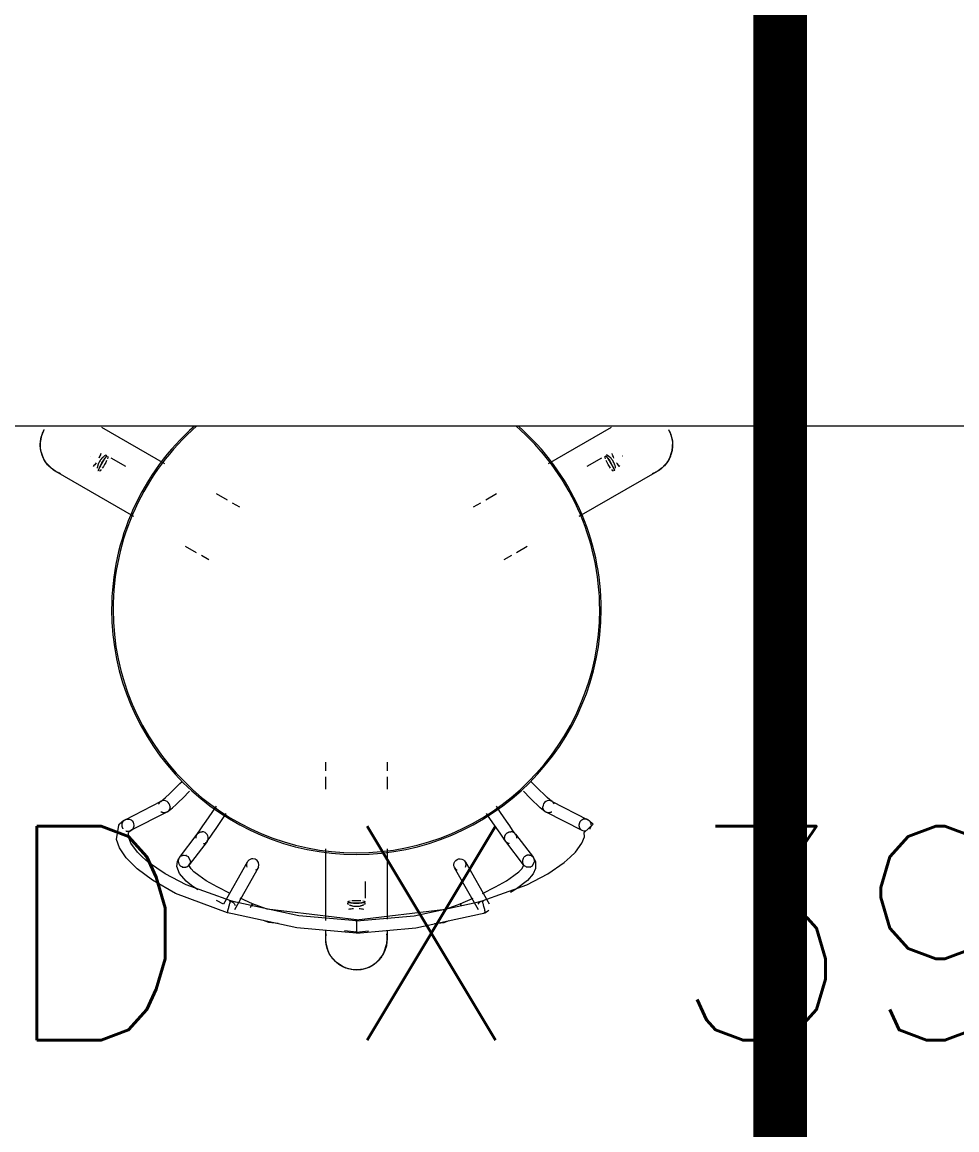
# Model space of a CAD drawing. Header units: millimetres. Extents: x -81374 to 485233, y -39075 to 157313.
# Drawn here: x 54036 to 54909, y 21647 to 22682 of the extents above; entities that cross this region are included whole.
import ezdxf
from ezdxf.enums import TextEntityAlignment as Align

# ---------------------------------------------------------------- set-up
doc = ezdxf.new("R2010")
doc.units = ezdxf.units.MM
doc.linetypes.add('CENTER', pattern=[2, 1.25, -0.25, 0.25, -0.25])
doc.linetypes.add('HIDDEN', pattern=[0.375, 0.25, -0.125])
for name, color, linetype in [('CEN', 252, 'CENTER'), ('HATCH', 8, 'Continuous'), ('Hatch 01_UC', 7, 'Continuous'), ('M-HVAC-TEXT', 7, 'Continuous')]:
    doc.layers.add(name, color=color, linetype=linetype)
doc.layers.add('G-IMPT', color=8, linetype='Continuous', lineweight=5)
doc.styles.add('R', font='romans.shx')
doc.styles.get("Standard").update_dxf_attribs({"font": 'arial.ttf'})
pattern_1 = [(225, (86411.17, 39444.27), (134.70384, -134.70384), [])]

# ---------------------------------------------------------------- blocks, each defined once
blk = doc.blocks.new('ng')
at = {"layer": 'CEN', "color": 9, "linetype": 'HIDDEN', "lineweight": 0, "ltscale": 1500, "true_color": 0xc7c8ca}
blk.add_lwpolyline([(29397.1, 15421.3), (31667.1, 15421.3), (31667.1, 19521.3), (29397.1, 19521.3)], dxfattribs=at)
blk = doc.blocks.new('floor plan 1')
at = {"layer": 'G-IMPT', "color": 8, "ltscale": 500}
for p, q in [((3822.7, -60871.6), (3818.4, -60871.9)), ((3822.7, -60871.6), (3827.1, -60871.9)), ((3801.1, -60881.6), (3798.6, -60884.8)), ((3803.9, -60878.7), (3801.1, -60881.6)), ((3807.1, -60876.2), (3803.9, -60878.7)), ((3810.7, -60874.2), (3807.1, -60876.2)), ((3814.4, -60872.8), (3810.7, -60874.2)), ((3818.4, -60871.9), (3814.4, -60872.8)), ((3827.1, -60871.9), (3831.1, -60872.8)), ((3831.1, -60872.8), (3834.8, -60874.2)), ((3834.8, -60874.2), (3841.6, -60878.7)), ((3841.6, -60878.7), (3846.8, -60884.8)), ((3796.7, -60888.4), (3794.4, -60896.2)), ((3798.6, -60884.8), (3796.7, -60888.4)), ((3846.8, -60884.8), (3848.7, -60888.3)), ((3848.7, -60888.3), (3851, -60896.2)), ((3794.4, -60896.2), (3794.1, -60900.4)), ((3794.1, -60908.5), (3794.1, -60900.4)), ((3851, -60896.2), (3851.3, -60900.4)), ((3851.3, -60900.4), (3851.3, -60908.3)), ((3767.1, -60910.8), (3706.8, -60923.9)), ((3822.7, -60906), (3767.1, -60910.8)), ((3822.7, -60907), (3811.5, -60908.2)), ((3822.7, -60906), (3878.3, -60910.8)), ((3822.7, -60907), (3833.9, -60908.2)), ((3878.3, -60910.8), (3938.6, -60923.9)), ((3768.8, -60922.1), (3710, -60934.9)), ((3740.7, -60916), (3735.9, -60917.7)), ((3822.7, -60918.4), (3739.3, -60928.5)), ((3749.7, -60915), (3740.7, -60916)), ((3822.7, -60917.5), (3768.8, -60922.1)), ((3794.1, -60984.8), (3794.1, -60919.1)), ((3822.7, -60917.5), (3876.6, -60922.1)), ((3822.7, -60918.4), (3906.1, -60928.5)), ((3851.3, -60917.9), (3851.3, -60984.8)), ((3876.6, -60922.1), (3935.4, -60934.9)), ((3895.7, -60915), (3904.7, -60916)), ((3904.7, -60916), (3909.5, -60917.7)), ((3720.9, -60972.6), (3698.7, -60933.4)), ((3706.8, -60923.9), (3702.2, -60925)), ((3708.7, -60927.7), (3730.9, -60967)), ((3725.6, -60933.3), (3713.6, -60938.8)), ((3739.3, -60928.5), (3725.6, -60933.3)), ((3906.1, -60928.5), (3919.8, -60933.3)), ((3914.5, -60967), (3936.7, -60927.7)), ((3919.8, -60933.3), (3931.5, -60938.7)), ((3946.7, -60933.4), (3924.5, -60972.6)), ((3938.6, -60923.9), (3943.2, -60925)), ((3943.2, -60925), (3991.8, -60943.1)), ((3946.9, -60933.2), (3953.5, -60936.6)), ((3705.2, -60936.1), (3663.5, -60951.1)), ((3673, -60947.5), (3678.6, -60944)), ((3704.8, -60942.9), (3692.6, -60949.2)), ((3710, -60934.9), (3705.2, -60936.1)), ((3814.4, -60954.3), (3814.4, -60938.7)), ((3935.4, -60934.9), (3940.2, -60936.1)), ((3940.2, -60936.1), (3981.9, -60951.1)), ((3940.6, -60942.9), (3952.8, -60949.2)), ((3991.8, -60943.1), (4013.4, -60955.4)), ((3663.5, -60951.1), (3643.8, -60961.5)), ((3662.9, -60955.2), (3673, -60947.5)), ((3692.6, -60949.2), (3682.3, -60955)), ((3952.8, -60949.2), (3963.1, -60955)), ((3971, -60946.6), (3976.7, -60950.5)), ((3976.7, -60950.5), (3981.9, -60954.6)), ((3981.9, -60951.1), (4001.6, -60961.5)), ((3643.8, -60961.5), (3628.5, -60972.1)), ((3655.2, -60966.3), (3657.5, -60961.4)), ((3657.5, -60961.4), (3662.9, -60955.2)), ((3670.8, -60963.4), (3668.1, -60966.2)), ((3675.5, -60959.7), (3670.8, -60963.4)), ((3682.3, -60955), (3675.5, -60959.7)), ((3729.6, -60965.5), (3728.5, -60964.7)), ((3963.1, -60955), (3969.9, -60959.7)), ((3969.9, -60959.7), (3974.6, -60963.4)), ((3974.6, -60963.4), (3977.3, -60966.2)), ((3981.9, -60954.6), (3988.2, -60961.8)), ((3988.2, -60961.8), (3990.6, -60968.2)), ((4001.6, -60961.5), (4016.9, -60972.1)), ((4013.4, -60955.4), (4027.5, -60966.1)), ((3628.5, -60972.1), (3622.8, -60977.1)), ((3655.4, -60972.8), (3655.2, -60966.3)), ((3656.6, -60975.4), (3655.4, -60972.8)), ((3656.2, -60973.3), (3658.5, -60968.7)), ((3657.1, -60976.5), (3656.2, -60973.3)), ((3658.5, -60968.7), (3660.2, -60967.7)), ((3659.9, -60967.7), (3661.9, -60967.6)), ((3660.2, -60967.7), (3659.9, -60967.7)), ((3661.9, -60967.6), (3662.8, -60967.6)), ((3662.8, -60967.6), (3663.7, -60967.8)), ((3663.7, -60967.8), (3664.5, -60968.2)), ((3664.5, -60968.2), (3665.3, -60968.6)), ((3665.3, -60968.6), (3666, -60969.3)), ((3666, -60969.3), (3666.6, -60969.9)), ((3668.1, -60966.2), (3666.2, -60969.4)), ((3666.2, -60969.4), (3667, -60970.7)), ((3666.4, -60969.7), (3683.1, -60991.7)), ((3667, -60970.7), (3667.1, -60970.9)), ((3720.7, -60967.7), (3720.2, -60969.9)), ((3720.2, -60969.9), (3720.6, -60972)), ((3730.5, -60966.4), (3729.6, -60965.5)), ((3731.2, -60967.6), (3730.5, -60966.4)), ((3914.2, -60967.6), (3913.8, -60969.8)), ((3913.8, -60969.8), (3914.2, -60972)), ((3914.2, -60972), (3915.5, -60973.8)), ((3915.5, -60973.8), (3917.3, -60975)), ((3917.3, -60975), (3919.5, -60975.5)), ((3920.8, -60975.4), (3922.1, -60974.9)), ((3922.1, -60974.9), (3923.2, -60974.2)), ((3923.2, -60974.2), (3924.1, -60973.2)), ((3924.1, -60973.2), (3924.8, -60972)), ((3962.3, -60991.7), (3979, -60969.7)), ((3977.3, -60966.2), (3979.2, -60969.4)), ((3977.9, -60973), (3978.8, -60969.9)), ((3979.9, -60977.5), (3977.9, -60973)), ((3979.2, -60969.4), (3978.3, -60970.9)), ((3989.9, -60973), (3988.9, -60975.3)), ((3990.6, -60968.2), (3989.9, -60973)), ((4016.9, -60972.1), (4022.6, -60977.1)), ((4027.5, -60966.1), (4037.8, -60976.5)), ((3618.1, -60981.8), (3612, -60990.1)), ((3622.8, -60977.1), (3618.1, -60981.8)), ((3674, -60998.5), (3657.3, -60976.7)), ((3919.5, -60975.5), (3920.8, -60975.4)), ((3988.1, -60976.7), (3971.4, -60998.5)), ((3982, -60978.7), (3979.9, -60977.5)), ((3983.6, -60978.8), (3981.6, -60978.7)), ((3981.6, -60978.7), (3982, -60978.7)), ((3984.5, -60978.8), (3983.6, -60978.8)), ((3985.4, -60978.6), (3984.5, -60978.8)), ((3986.2, -60978.2), (3985.4, -60978.6)), ((3987, -60977.8), (3986.2, -60978.2)), ((3987.7, -60977.1), (3987, -60977.8)), ((3988.3, -60976.5), (3987.7, -60977.1)), ((3988.9, -60975.3), (3988.8, -60975.4)), ((4022.6, -60977.1), (4027.3, -60981.8)), ((4027.3, -60981.8), (4033.4, -60990.1)), ((4037.8, -60976.5), (4044, -60985.7)), ((3612, -60990.1), (3609.6, -60996.1)), ((3672.9, -60994.7), (3672.9, -60996)), ((3683.1, -60991.7), (3684.2, -60993.2)), ((3684.2, -60993.2), (3685.9, -60995.6)), ((3685.9, -60995.6), (3688.5, -60999.3)), ((3959.5, -60995.6), (3956.9, -60999.3)), ((3961.2, -60993.2), (3959.5, -60995.6)), ((3962.3, -60991.7), (3961.2, -60993.2)), ((3961.6, -60992.9), (3961.2, -60994.2)), ((3961.2, -60994.2), (3961.2, -60995.6)), ((3961.2, -60995.6), (3961.5, -60996.9)), ((3962.2, -60991.8), (3961.6, -60992.9)), ((3962.5, -60991.4), (3962.2, -60991.8)), ((3962.9, -60991), (3962.5, -60991.4)), ((3963.4, -60990.6), (3962.9, -60991)), ((3963.9, -60990.2), (3963.4, -60990.6)), ((3964.4, -60989.9), (3963.9, -60990.2)), ((3965, -60989.7), (3964.4, -60989.9)), ((3965.6, -60989.6), (3965, -60989.7)), ((4033.4, -60990.1), (4035.8, -60996.1)), ((4044, -60985.7), (4047, -60993.6)), ((4047, -60993.6), (4044.8, -61006.9)), ((3601.4, -61007.8), (3609.8, -61000)), ((3603.4, -61006.9), (3603.6, -61005.4)), ((3603.6, -61005.4), (3604.4, -61003.5)), ((3604.4, -61003.5), (3604.7, -61003.3)), ((3608.7, -61001.2), (3610.2, -61001.3)), ((3609.6, -60996.1), (3609.8, -61000)), ((3610.2, -61001.3), (3611.7, -61001.8)), ((3611.7, -61001.8), (3645.5, -61019.1)), ((3611.7, -61001.8), (3613, -61002.7)), ((3672.9, -60996), (3673.3, -60997.4)), ((3673.3, -60997.4), (3673.8, -60998.3)), ((3673.8, -60998.3), (3674.2, -60998.8)), ((3673.9, -60998.5), (3676.7, -61002.3)), ((3674.2, -60998.8), (3674.7, -60999.3)), ((3674.7, -60999.3), (3675.2, -60999.8)), ((3675.2, -60999.8), (3675.8, -61000.1)), ((3675.8, -61000.1), (3676.5, -61000.4)), ((3676.5, -61000.4), (3677.1, -61000.6)), ((3676.7, -61002.3), (3679.3, -61006.2)), ((3677.1, -61000.6), (3677.8, -61000.7)), ((3677.8, -61000.7), (3678.5, -61000.7)), ((3679.3, -61006.2), (3682.4, -61010.6)), ((3688.5, -60999.3), (3691.6, -61003.9)), ((3691.6, -61003.9), (3697.3, -61012.1)), ((3953.8, -61003.9), (3948.1, -61012.2)), ((3956.9, -60999.3), (3953.8, -61003.9)), ((3961.5, -60996.9), (3962.1, -60998.2)), ((3962.1, -60998.2), (3963.1, -60999.2)), ((3966.1, -61006.2), (3963, -61010.6)), ((3963.1, -60999.2), (3964.2, -61000)), ((3964.2, -61000), (3965.5, -61000.6)), ((3965.5, -61000.6), (3966.9, -61000.7)), ((3968.7, -61002.4), (3966.1, -61006.2)), ((3971.5, -60998.5), (3968.7, -61002.4)), ((3999.9, -61019.1), (4033.7, -61001.8)), ((4030.7, -61006), (4031, -61005.1)), ((4030.7, -61006.9), (4030.7, -61006)), ((4031, -61005.1), (4031.3, -61004.2)), ((4031.3, -61004.2), (4031.8, -61003.4)), ((4031.8, -61003.4), (4032.4, -61002.7)), ((4032.6, -61002.6), (4035.6, -61000)), ((4035.8, -60996.1), (4035.6, -61000)), ((3601.4, -61007.8), (3605.3, -61011.2)), ((3603.5, -61007.7), (3603.4, -61006.9)), ((3603.6, -61008.5), (3603.5, -61007.7)), ((3603.9, -61009.2), (3603.6, -61008.5)), ((3604.2, -61009.9), (3603.9, -61009.2)), ((3604.7, -61010.5), (3604.2, -61009.9)), ((3605.2, -61011.1), (3604.7, -61010.5)), ((3640.3, -61029.2), (3606.5, -61012)), ((3682.4, -61010.6), (3687.9, -61018.8)), ((3697.3, -61012.1), (3701, -61017.7)), ((3948.1, -61012.2), (3944.4, -61017.7)), ((3963, -61010.6), (3957.5, -61018.8)), ((4038.9, -61012), (4005.1, -61029.2)), ((4030.9, -61008.3), (4030.7, -61006.9)), ((4031.5, -61009.8), (4030.9, -61008.3)), ((4032.4, -61011), (4031.5, -61009.8)), ((4033.2, -61011.8), (4032.4, -61011)), ((4034.3, -61012.3), (4033.2, -61011.8)), ((4035.2, -61012.5), (4034.3, -61012.3)), ((4036.6, -61012.6), (4035.2, -61012.5)), ((4037.9, -61012.4), (4036.6, -61012.6)), ((4039.1, -61011.9), (4037.9, -61012.4)), ((4040.2, -61011.1), (4039.1, -61011.9)), ((4040.1, -61011.2), (4044, -61007.8)), ((4044.8, -61006.9), (4044, -61007.8)), ((3637.8, -61026.6), (3638.2, -61027.3)), ((3646, -61019.3), (3646.6, -61019.7)), ((3646.6, -61019.7), (3647.8, -61020.6)), ((3646.9, -61028.1), (3647.8, -61027)), ((3647.8, -61020.6), (3650.9, -61023.2)), ((3647.8, -61027), (3648.3, -61025.6)), ((3648.3, -61025.6), (3648.5, -61024.2)), ((3650.9, -61023.2), (3654.2, -61026.2)), ((3654.2, -61026.2), (3656.8, -61028.7)), ((3687.9, -61018.8), (3691.9, -61024.6)), ((3957.5, -61018.8), (3953.5, -61024.6)), ((3991.2, -61026.2), (3988.6, -61028.7)), ((3994.5, -61023.2), (3991.2, -61026.2)), ((3997.6, -61020.6), (3994.5, -61023.2)), ((3996.9, -61024.2), (3997.1, -61025.6)), ((3997.1, -61025.6), (3997.6, -61027)), ((3998.8, -61019.7), (3997.6, -61020.6)), ((3997.6, -61027), (3998.5, -61028.1)), ((3999.4, -61019.3), (3998.8, -61019.7)), ((4007.2, -61027.3), (4007.6, -61026.6)), ((3638.2, -61027.3), (3638.7, -61027.9)), ((3638.7, -61027.9), (3639, -61028.3)), ((3639, -61028.3), (3640.1, -61029.2)), ((3639.8, -61029), (3641.9, -61030.5)), ((3640.1, -61029.2), (3641.5, -61029.7)), ((3641.5, -61029.7), (3642.9, -61029.9)), ((3641.9, -61030.5), (3644.4, -61032.7)), ((3642.9, -61029.9), (3644.4, -61029.6)), ((3644.4, -61029.6), (3645.7, -61029.1)), ((3644.4, -61032.7), (3648, -61036.1)), ((3645.7, -61029.1), (3646.9, -61028.1)), ((3648, -61036.1), (3651.2, -61039.3)), ((3656.8, -61028.7), (3660.4, -61032.3)), ((3660.4, -61032.3), (3666.7, -61038.6)), ((3985, -61032.3), (3978.7, -61038.6)), ((3988.6, -61028.7), (3985, -61032.3)), ((3997.4, -61036.1), (3994.2, -61039.3)), ((4001, -61032.7), (3997.4, -61036.1)), ((3998.5, -61028.1), (3999.7, -61029.1)), ((3999.7, -61029.1), (4001, -61029.6)), ((4001, -61029.6), (4002.5, -61029.9)), ((4003.5, -61030.5), (4001, -61032.7)), ((4002.5, -61029.9), (4003.9, -61029.7)), ((4005.6, -61029), (4003.5, -61030.5)), ((4003.9, -61029.7), (4005.3, -61029.2)), ((4005.3, -61029.2), (4006.4, -61028.3)), ((4006.4, -61028.3), (4006.8, -61027.9)), ((4006.8, -61027.9), (4007.2, -61027.3)), ((3651.2, -61039.3), (3657.7, -61045.8)), ((3657.7, -61045.8), (3659.7, -61047.8)), ((3794.1, -61052.2), (3794.1, -61040.5)), ((3851.3, -61040.5), (3851.3, -61052.2)), ((3987.7, -61045.8), (3985.7, -61047.8)), ((3994.2, -61039.3), (3987.7, -61045.8)), ((3794.1, -61065.7), (3794.1, -61057.7)), ((3851.3, -61057.7), (3851.3, -61065.7)), ((3663.1, -61267.5), (3673.2, -61261.6)), ((3677.9, -61258.9), (3684.8, -61254.9)), ((3960.6, -61254.9), (3967.5, -61258.9)), ((3972.2, -61261.6), (3982.3, -61267.5)), ((3541.7, -61337.5), (3614.7, -61295.4)), ((4030.7, -61295.4), (4103.7, -61337.5)), ((3713.4, -61304.4), (3706.5, -61308.4)), ((3938.9, -61308.4), (3932, -61304.4)), ((3701.8, -61311.2), (3691.7, -61317)), ((3953.7, -61317), (3943.6, -61311.2)), ((3538.3, -61339.8), (3541.7, -61337.5)), ((4103.7, -61337.5), (4107.2, -61339.9)), ((3530.5, -61349.2), (3532.6, -61345.8)), ((3532.6, -61345.8), (3538.3, -61339.8)), ((3643.3, -61344.9), (3584.4, -61378.9)), ((3606.9, -61342.6), (3593.3, -61350.4)), ((4061, -61378.9), (4002.1, -61344.9)), ((4052.1, -61350.4), (4038.5, -61342.6)), ((4107.2, -61339.9), (4112.7, -61345.7)), ((4112.7, -61345.7), (4114.9, -61349.2)), ((3527.3, -61364.9), (3527.8, -61356.8)), ((3527.8, -61356.8), (3530.5, -61349.2)), ((3573.8, -61352), (3574, -61351.8)), ((4071.5, -61351.8), (4071.6, -61352)), ((4114.9, -61349.2), (4117.6, -61356.8)), ((4117.6, -61356.8), (4118.1, -61360.7)), ((3527.9, -61368.8), (3527.3, -61364.9)), ((4118.1, -61364.8), (4116.8, -61371.3)), ((4118.1, -61360.7), (4118.1, -61364.8)), ((3529.1, -61372.7), (3527.9, -61368.8)), ((3531, -61376.7), (3529.1, -61372.7)), ((4116.8, -61371.3), (4114.4, -61376.7)), ((3250.9, -61380), (7150.9, -61380))]:
    blk.add_line(p, q, dxfattribs=at)
for radius, start, end in [(228.8, 0, 180), (228.8, 0, 180), (227.4, 0, 180), (228.8, 180, 228.5949), (228.8, 180, 228.5949), (227.4, 180, 229.0372), (227.4, 310.9628, 0), (228.8, 311.4051, 0), (228.8, 311.4051, 0)]:
    blk.add_arc((3822.7, -61208.4), radius, start, end, dxfattribs=at)
at = {"layer": 'G-IMPT', "color": 8, "ltscale": 500, "extrusion": (0, 0, -1)}
for centre, major_axis, ratio, start_param, end_param in [((3703.7, -60930.6), (4.98, 2.81), 0.992436, 4.258135, 5.223509), ((3703.7, -60930.6), (4.98, 2.81), 0.992436, 0.957956, 2.081916), ((3822.7, -60935.1), (-8.35, 0), 0.173648, 0.261799, 2.879793), ((3941.7, -60930.6), (-4.98, 2.81), 0.992436, 4.201269, 5.531684), ((3822.7, -60935.1), (-8.35, 0), 0.173648, 5.497787, 6.021386), ((3822.7, -60935.1), (-8.35, 0), 0.173648, 4.18879, 5.235988), ((3822.7, -60935.1), (-8.35, 0), 0.173648, 3.403392, 3.926991), ((3919.5, -60969.8), (-4.98, 2.81), 0.992436, 6.183384, 6.879071), ((3725.9, -60969.8), (4.98, 2.81), 0.992436, 2.081916, 3.241394), ((3725.9, -60969.8), (4.98, 2.81), 0.992436, 0.099802, 2.081916), ((3919.5, -60969.8), (-4.98, 2.81), 0.992436, 2.248945, 3.041791), ((3586.1, -61344.9), (-4.17, 7.23), 0.173648, 3.403392, 6.021386), ((3586.1, -61344.9), (-4.17, 7.23), 0.173648, 0.261799, 0.785398), ((3586.1, -61344.9), (-4.17, 7.23), 0.173648, 1.047198, 2.094395), ((4059.3, -61344.9), (4.17, 7.23), 0.173648, 0.261799, 2.879793), ((4059.3, -61344.9), (4.17, 7.23), 0.173648, 4.18879, 5.235988), ((4059.3, -61344.9), (4.17, 7.23), 0.173648, 5.497787, 6.021386), ((3586.1, -61344.9), (-4.17, 7.23), 0.173648, 2.356194, 2.879793), ((4059.3, -61344.9), (4.17, 7.23), 0.173648, 3.403392, 3.926991)]:
    blk.add_ellipse(centre, major_axis=major_axis, ratio=ratio, start_param=start_param, end_param=end_param, dxfattribs=at)
at = {"layer": 'G-IMPT', "color": 8, "ltscale": 500}
for points in [[(3794.5, -60905.4), (3794, -60902.1), (3794, -60895.3), (3797.4, -60885.7), (3803.9, -60877.9), (3812.8, -60872.7), (3819.2, -60871.6), (3822.7, -60871.6)], [(3822.7, -60907.7), (3822.7, -60907.5), (3822.7, -60907.2), (3822.7, -60907), (3822.7, -60906.9), (3822.7, -60907), (3822.7, -60907.3), (3822.7, -60907.6), (3822.7, -60907.8)], [(3822.7, -60907.7), (3822.7, -60907.5), (3822.7, -60907.2), (3822.7, -60907), (3822.7, -60906.9), (3822.7, -60907), (3822.7, -60907.3), (3822.7, -60907.6), (3822.7, -60907.8)], [(3702.2, -60925), (3702.2, -60925), (3702.2, -60925), (3702.3, -60925.1)], [(3815.2, -60932.9), (3814.9, -60933.1), (3814.5, -60933.4), (3814.4, -60933.7), (3814.4, -60933.8)], [(3820.2, -60929.1), (3818.7, -60928.9), (3817.2, -60928.7), (3815.8, -60928.4)], [(3820.2, -60929.1), (3818.7, -60928.9), (3817.2, -60928.7), (3815.8, -60928.4)], [(3829.8, -60928.3), (3828.3, -60928.7), (3826.8, -60928.8), (3825.3, -60929)], [(3831.1, -60933.8), (3831.1, -60933.7), (3830.9, -60933.4), (3830.5, -60933.1), (3830.2, -60932.9)], [(3830.8, -60934.1), (3831, -60934), (3831.1, -60933.9), (3831.1, -60933.8)], [(3943.2, -60925), (3943.2, -60925), (3943.2, -60925), (3943.1, -60925.1)], [(3576.7, -61342.2), (3577.7, -61343.3), (3578.6, -61344.5), (3579.5, -61345.7)], [(4065.9, -61345.7), (4066.8, -61344.4), (4067.7, -61343.3), (4068.8, -61342.2)], [(4065.9, -61345.7), (4066.8, -61344.4), (4067.7, -61343.3), (4068.8, -61342.2)], [(3582.1, -61350.1), (3582.8, -61351.5), (3583.3, -61352.9), (3583.7, -61354.3)], [(3582.1, -61350.1), (3582.8, -61351.5), (3583.3, -61352.9), (3583.7, -61354.3)], [(3589.1, -61352.8), (3589.2, -61352.8), (3589.2, -61352.7), (3589.2, -61352.5)], [(4056.2, -61352.5), (4056.2, -61352.7), (4056.2, -61352.8), (4056.3, -61352.8)], [(4061.7, -61354.3), (4062.1, -61352.9), (4062.7, -61351.5), (4063.4, -61350.1)]]:
    blk.add_open_spline(points, degree=3, dxfattribs=at)
for points, knots in [([(3794.5, -60905.4), (3794.3, -60904.1), (3794.1, -60901.9), (3794.1, -60898.5), (3794.5, -60894.8), (3795.7, -60890.5), (3797.8, -60885.9), (3800.7, -60881.8), (3804.2, -60878.2), (3808.3, -60875.3), (3812.9, -60873.2), (3817.6, -60871.9), (3821, -60871.6), (3822.7, -60871.6)], [-0.5555556, -0.5555556, -0.5555556, -0.5555556, -0.5138889, -0.4791667, -0.4444444, -0.3888889, -0.3333333, -0.2777778, -0.2222222, -0.1666667, -0.1111111, -0.0555556, 0, 0, 0, 0]), ([(3822.7, -60871.6), (3826.2, -60871.6), (3831, -60872.4), (3837.1, -60875.3), (3841.2, -60878.2), (3844.8, -60881.8), (3847.6, -60885.9), (3849.7, -60890.5), (3851, -60895.4), (3851.4, -60900.4), (3851.2, -60903.7), (3850.9, -60905.4)], [-1, -1, -1, -1, -0.8888889, -0.8333333, -0.7777778, -0.7222222, -0.6666667, -0.6111111, -0.5555556, -0.5, -0.4444444, -0.4444444, -0.4444444, -0.4444444]), ([(3822.7, -60871.6), (3827, -60871.6), (3833, -60872.9), (3839.5, -60876.9), (3842.5, -60879.5), (3844.7, -60881.9), (3846.6, -60884.4), (3848.6, -60887.9), (3850.6, -60893), (3851.3, -60898), (3851.3, -60902.3), (3851.1, -60904.3), (3850.9, -60905.4)], [-1, -1, -1, -1, -0.8611111, -0.7916667, -0.7569444, -0.7222222, -0.6875, -0.6527778, -0.5833333, -0.5138889, -0.4791667, -0.4444444, -0.4444444, -0.4444444, -0.4444444]), ([(3822.7, -60907.9), (3822.7, -60907.7), (3822.7, -60907.2), (3822.7, -60906.5), (3822.7, -60906), (3822.7, -60906.1), (3822.7, -60906.5), (3822.7, -60906.8), (3822.7, -60906.9)], [0.5555556, 0.5555556, 0.5555556, 0.5555556, 0.6111111, 0.6666667, 0.7777778, 0.8888889, 0.9444444, 1, 1, 1, 1]), ([(3822.7, -60916.6), (3822.7, -60916.8), (3822.7, -60917.1), (3822.7, -60917.4), (3822.7, -60917.5), (3822.7, -60917.5), (3822.7, -60917.2), (3822.7, -60916.7), (3822.7, -60915.9), (3822.7, -60914.8), (3822.7, -60914), (3822.7, -60913), (3822.7, -60911.7), (3822.7, -60910.3), (3822.7, -60909.1), (3822.7, -60908.2), (3822.7, -60907.5), (3822.7, -60907.1), (3822.7, -60906.9)], [0, 0, 0, 0, 0.055556, 0.111111, 0.166667, 0.222222, 0.277778, 0.333333, 0.444444, 0.5, 0.555556, 0.611111, 0.666667, 0.777778, 0.833333, 0.888889, 0.944444, 1, 1, 1, 1]), ([(3822.7, -60917.6), (3822.7, -60917.7), (3822.7, -60918), (3822.7, -60918.3), (3822.7, -60918.4), (3822.7, -60918.4), (3822.7, -60918.1), (3822.7, -60917.6), (3822.7, -60917), (3822.7, -60916.4)], [-0.6666667, -0.6666667, -0.6666667, -0.6666667, -0.6111111, -0.5555556, -0.5, -0.4444444, -0.3888889, -0.3333333, -0.2222222, -0.2222222, -0.2222222, -0.2222222]), ([(3822.7, -60917.6), (3822.7, -60917.7), (3822.7, -60918), (3822.7, -60918.3), (3822.7, -60918.4), (3822.7, -60918.4), (3822.7, -60918.1), (3822.7, -60917.7), (3822.7, -60917.1), (3822.7, -60916.6), (3822.7, -60916.4)], [0.3333333, 0.3333333, 0.3333333, 0.3333333, 0.3888889, 0.4444444, 0.5, 0.5555556, 0.6111111, 0.6666667, 0.75, 0.7777778, 0.7777778, 0.7777778, 0.7777778]), ([(3702.3, -60925.9), (3702.3, -60925.7), (3702.2, -60925.4), (3702.2, -60925.1), (3702.2, -60925), (3702.2, -60925)], [0, 0, 0, 0, 0.0555556, 0.1111111, 0.1797143, 0.1797143, 0.1797143, 0.1797143]), ([(3702.3, -60925.9), (3702.4, -60926.1), (3702.5, -60926.5), (3702.7, -60927.4), (3703, -60928.9), (3703.5, -60930.5), (3703.8, -60931.8), (3704.1, -60932.8), (3704.4, -60933.8), (3704.7, -60934.7), (3704.9, -60935.4), (3705.1, -60935.8), (3705.2, -60936), (3705.2, -60936)], [0, 0, 0, 0, 0.0555556, 0.1111111, 0.2222222, 0.3333333, 0.3888889, 0.4444444, 0.5138889, 0.5833333, 0.6527778, 0.7222222, 0.7777778, 0.7777778, 0.7777778, 0.7777778]), ([(3724.5, -60931.6), (3724.6, -60931.8), (3724.8, -60932.2), (3725.1, -60932.7), (3725.3, -60933.1), (3725.5, -60933.3), (3725.6, -60933.3), (3725.6, -60933.3)], [0.2222222, 0.2222222, 0.2222222, 0.2222222, 0.2777778, 0.3333333, 0.3888889, 0.4444444, 0.4956758, 0.4956758, 0.4956758, 0.4956758]), ([(3725.6, -60933.3), (3725.6, -60933.3), (3725.6, -60933.3), (3725.6, -60933.2), (3725.6, -60932.9), (3725.4, -60932.4), (3725.2, -60931.7), (3725.1, -60931.3)], [0.4980564, 0.4980564, 0.4980564, 0.4980564, 0.5, 0.5555556, 0.6111111, 0.6666667, 0.7777778, 0.7777778, 0.7777778, 0.7777778]), ([(3814.4, -60933.8), (3814.4, -60933.9), (3814.5, -60934.1), (3815, -60934.2), (3815.6, -60934.2), (3816.2, -60934.2), (3816.8, -60934.2), (3817.5, -60934.2), (3818.2, -60934.1), (3819.3, -60934.1), (3820.8, -60934), (3822.1, -60934), (3822.7, -60934)], [-1, -1, -1, -1, -0.857143, -0.714286, -0.642857, -0.571429, -0.5, -0.428571, -0.357143, -0.285714, -0.142857, 0, 0, 0, 0]), ([(3822.7, -60931.1), (3822.1, -60931.1), (3820.8, -60931.2), (3819.3, -60931.4), (3818.2, -60931.7), (3817.5, -60931.9), (3816.8, -60932.1), (3816.3, -60932.4), (3816, -60932.5), (3815.9, -60932.5)], [-1, -1, -1, -1, -0.8571429, -0.7142857, -0.6428571, -0.5714286, -0.5, -0.4285714, -0.3958969, -0.3958969, -0.3958969, -0.3958969]), ([(3829.2, -60932.4), (3829, -60932.3), (3828.6, -60932.1), (3827.9, -60931.9), (3827.2, -60931.7), (3826.1, -60931.4), (3824.6, -60931.2), (3823.3, -60931.1), (3822.7, -60931.1)], [-0.5714286, -0.5714286, -0.5714286, -0.5714286, -0.5, -0.4285714, -0.3571429, -0.2857143, -0.1428571, 0, 0, 0, 0]), ([(3829.8, -60928.3), (3829.1, -60928.5), (3827.7, -60928.8), (3826.2, -60928.9), (3825.3, -60929)], [-0.07874903, -0.07874903, -0.07874903, -0.07874903, -0.05555556, -0.02873291, -0.02873291, -0.02873291, -0.02873291]), ([(3921.7, -60930), (3921.5, -60930.3), (3921.3, -60930.9), (3920.9, -60931.6), (3920.6, -60932.2), (3920.3, -60932.7), (3920.1, -60933.1), (3919.9, -60933.3), (3919.8, -60933.3), (3919.8, -60933.3)], [0.1111111, 0.1111111, 0.1111111, 0.1111111, 0.1666667, 0.2222222, 0.2777778, 0.3333333, 0.3888889, 0.4444444, 0.4956758, 0.4956758, 0.4956758, 0.4956758]), ([(3919.8, -60933.3), (3919.8, -60933.3), (3919.8, -60933.3), (3919.8, -60933.2), (3919.8, -60932.9), (3919.9, -60932.4), (3920.1, -60931.9), (3920.3, -60931.4), (3920.4, -60931.2)], [0.4980564, 0.4980564, 0.4980564, 0.4980564, 0.5, 0.5555556, 0.6111111, 0.6666667, 0.75, 0.7777778, 0.7777778, 0.7777778, 0.7777778]), ([(3943.1, -60925.9), (3943, -60926.1), (3943, -60926.5), (3942.7, -60927.4), (3942.4, -60928.9), (3941.9, -60930.5), (3941.6, -60931.8), (3941.3, -60932.7), (3941.1, -60933.6), (3940.8, -60934.3), (3940.6, -60935), (3940.4, -60935.7), (3940.3, -60935.9), (3940.2, -60936)], [0, 0, 0, 0, 0.0555556, 0.1111111, 0.2222222, 0.3333333, 0.3888889, 0.4444444, 0.5, 0.5555556, 0.6111111, 0.6666667, 0.7777778, 0.7777778, 0.7777778, 0.7777778]), ([(3943.1, -60925.9), (3943.1, -60925.7), (3943.2, -60925.4), (3943.2, -60925.1), (3943.2, -60925), (3943.2, -60925)], [0, 0, 0, 0, 0.0555556, 0.1111111, 0.1797143, 0.1797143, 0.1797143, 0.1797143]), ([(3822.7, -60934), (3823.3, -60934), (3824.6, -60934), (3826.1, -60934.1), (3827.2, -60934.1), (3827.9, -60934.2), (3828.6, -60934.2), (3829.2, -60934.2), (3829.8, -60934.2), (3830.1, -60934.2), (3830.2, -60934.2)], [-1, -1, -1, -1, -0.8571429, -0.7142857, -0.6428571, -0.5714286, -0.5, -0.4285714, -0.3571429, -0.2857143, -0.2857143, -0.2857143, -0.2857143]), ([(3661.9, -60978.8), (3662.3, -60978.8), (3662.9, -60978.8), (3663.6, -60978.6), (3664, -60978.4), (3664.3, -60978.3), (3664.5, -60978.1), (3664.9, -60977.9), (3665.5, -60977.5), (3666.2, -60976.8), (3666.8, -60976), (3667.1, -60975.2), (3667.3, -60974.6), (3667.5, -60974), (3667.5, -60973.4), (3667.5, -60972.8), (3667.5, -60972.1), (3667.3, -60971.5), (3667.1, -60970.8), (3666.8, -60970.2), (3666.5, -60969.9)], [0, 0, 0, 0, 0.1, 0.15, 0.175, 0.2, 0.225, 0.25, 0.3, 0.4, 0.5, 0.55, 0.6, 0.65, 0.7, 0.75, 0.8, 0.85, 0.9, 1, 1, 1, 1]), ([(3983.6, -60967.6), (3983.2, -60967.5), (3982.6, -60967.6), (3981.9, -60967.8), (3981.4, -60967.9), (3981.1, -60968), (3980.9, -60968.1), (3980.7, -60968.3), (3980.5, -60968.4), (3980.3, -60968.5), (3980.1, -60968.6), (3980, -60968.8), (3979.8, -60968.9), (3979.6, -60969.1), (3979.4, -60969.2), (3979.3, -60969.4), (3979.1, -60969.6), (3979, -60969.8), (3978.9, -60969.9)], [0, 0, 0, 0, 0.166667, 0.333333, 0.416667, 0.458333, 0.5, 0.541667, 0.583333, 0.625, 0.666667, 0.708333, 0.75, 0.791667, 0.833333, 0.875, 0.916667, 1, 1, 1, 1]), ([(3988.2, -60976.5), (3988.3, -60976.4), (3988.5, -60976), (3988.8, -60975.5), (3989, -60974.9), (3989.1, -60974.5), (3989.2, -60974.1), (3989.2, -60973.7), (3989.2, -60973.3), (3989.2, -60972.7), (3989.1, -60972), (3988.8, -60971.1), (3988.4, -60970.3), (3987.9, -60969.6), (3987.1, -60968.8), (3986.3, -60968.4), (3985.8, -60968.1), (3985.6, -60968), (3985.3, -60967.9), (3985.2, -60967.8), (3985.1, -60967.7), (3985, -60967.6), (3985.3, -60967.7), (3985.6, -60967.7), (3985.4, -60967.7), (3984.8, -60967.6), (3984.3, -60967.5), (3983.8, -60967.5), (3983.6, -60967.6)], [0, 0, 0, 0, 0.05, 0.1, 0.125, 0.15, 0.175, 0.1875, 0.2, 0.225, 0.25, 0.275, 0.3, 0.325, 0.35, 0.4, 0.425, 0.45, 0.475, 0.525, 0.575, 0.6375, 0.7, 0.75, 0.85, 0.9, 0.95, 1, 1, 1, 1]), ([(3657.2, -60976.5), (3657.3, -60976.6), (3657.4, -60976.8), (3657.6, -60977), (3657.7, -60977.2), (3657.9, -60977.3), (3658.1, -60977.5), (3658.3, -60977.6), (3658.4, -60977.8), (3658.6, -60977.9), (3658.8, -60978), (3659, -60978.1), (3659.2, -60978.3), (3659.4, -60978.4), (3659.7, -60978.5), (3660.2, -60978.6), (3660.9, -60978.8), (3661.5, -60978.9), (3661.9, -60978.8)], [0, 0, 0, 0, 0.083333, 0.125, 0.166667, 0.208333, 0.25, 0.291667, 0.333333, 0.375, 0.416667, 0.458333, 0.5, 0.541667, 0.583333, 0.666667, 0.833333, 1, 1, 1, 1]), ([(3683.2, -60991.8), (3683.3, -60991.9), (3683.4, -60992), (3683.5, -60992.3), (3683.6, -60992.5), (3683.7, -60992.8), (3683.9, -60993.1), (3684, -60993.4), (3684.1, -60993.8), (3684.2, -60994.2), (3684.2, -60994.5), (3684.2, -60994.8), (3684.2, -60995.2), (3684.2, -60995.5), (3684.1, -60995.9), (3684.1, -60996.3), (3683.9, -60996.9), (3683.6, -60997.5), (3683.3, -60998.2), (3682.9, -60998.7), (3682.4, -60999.2), (3681.8, -60999.7), (3681.2, -61000), (3680.7, -61000.3), (3680.3, -61000.5), (3679.9, -61000.6), (3679.6, -61000.6), (3679.1, -61000.7), (3678.8, -61000.7), (3678.5, -61000.7)], [0, 0, 0, 0, 0.027778, 0.055556, 0.083333, 0.104167, 0.125, 0.166667, 0.194444, 0.222222, 0.25, 0.277778, 0.305556, 0.333333, 0.361111, 0.388889, 0.444444, 0.5, 0.555556, 0.611111, 0.666667, 0.722222, 0.777778, 0.833333, 0.861111, 0.888889, 0.916667, 0.944444, 1, 1, 1, 1]), ([(3679.8, -60989.6), (3679.9, -60989.6), (3680.1, -60989.6), (3680.4, -60989.7), (3680.7, -60989.8), (3681, -60989.9), (3681.2, -60990.1), (3681.4, -60990.2), (3681.7, -60990.3), (3681.9, -60990.5), (3682.1, -60990.6), (3682.3, -60990.8), (3682.5, -60991), (3682.7, -60991.1), (3682.8, -60991.3), (3683, -60991.6), (3683.2, -60991.7), (3683.2, -60991.8)], [0.2222222, 0.2222222, 0.2222222, 0.2222222, 0.2777778, 0.3333333, 0.3888889, 0.4444444, 0.5, 0.5416667, 0.5833333, 0.6388889, 0.6944444, 0.7361111, 0.7777778, 0.8194444, 0.8611111, 0.9166667, 1, 1, 1, 1]), ([(3972.5, -60994.7), (3972.5, -60994.8), (3972.6, -60995), (3972.6, -60995.4), (3972.5, -60995.7), (3972.5, -60996.1), (3972.4, -60996.4), (3972.3, -60996.8), (3972.2, -60997.1), (3972.1, -60997.3), (3972, -60997.6), (3971.9, -60997.9), (3971.7, -60998.1), (3971.6, -60998.3), (3971.5, -60998.4)], [0.6666667, 0.6666667, 0.6666667, 0.6666667, 0.6944444, 0.7222222, 0.75, 0.7777778, 0.8055556, 0.8333333, 0.8611111, 0.8819444, 0.9027778, 0.9305556, 0.9722222, 1, 1, 1, 1]), ([(3614.7, -61006.9), (3614.7, -61006.6), (3614.7, -61006.1), (3614.6, -61005.6), (3614.5, -61005.3), (3614.5, -61005.1), (3614.4, -61004.8), (3614.3, -61004.6), (3614.2, -61004.4), (3614.1, -61004.2), (3614, -61004), (3613.9, -61003.8), (3613.7, -61003.6), (3613.6, -61003.4), (3613.5, -61003.2), (3613.3, -61003), (3613.1, -61002.8), (3613, -61002.7)], [0, 0, 0, 0, 0.2, 0.3, 0.35, 0.4, 0.45, 0.5, 0.55, 0.6, 0.65, 0.7, 0.75, 0.8, 0.85, 0.9, 1, 1, 1, 1]), ([(3971.5, -60998.4), (3971.5, -60998.5), (3971.4, -60998.6), (3971.3, -60998.8), (3971.1, -60999), (3970.9, -60999.1), (3970.7, -60999.3), (3970.5, -60999.5), (3970.2, -60999.7), (3969.9, -60999.9), (3969.6, -61000.1), (3969.4, -61000.2), (3968.9, -61000.4), (3968.3, -61000.6), (3967.6, -61000.7), (3967.1, -61000.7), (3966.9, -61000.7)], [0, 0, 0, 0, 0.0625, 0.109375, 0.15625, 0.203125, 0.246094, 0.296875, 0.34375, 0.4375, 0.484375, 0.53125, 0.59375, 0.75, 0.875, 1, 1, 1, 1]), ([(4038.1, -61001.5), (4038.1, -61001.5), (4037.8, -61001.4), (4037.5, -61001.3), (4037, -61001.3), (4036.6, -61001.2), (4036.2, -61001.2), (4035.7, -61001.2), (4035.1, -61001.3), (4034.5, -61001.5), (4034, -61001.7), (4033.5, -61001.9), (4033, -61002.2), (4032.6, -61002.6), (4032.4, -61002.7)], [0.5555556, 0.5555556, 0.5555556, 0.5555556, 0.5694444, 0.6111111, 0.6388889, 0.6666667, 0.6944444, 0.7222222, 0.7777778, 0.8333333, 0.8611111, 0.8888889, 0.9444444, 1, 1, 1, 1]), ([(4042, -61006.9), (4042, -61006.8), (4042, -61006.6), (4042, -61006.2), (4041.9, -61005.8), (4041.8, -61005.5), (4041.7, -61005.2), (4041.6, -61004.8), (4041.4, -61004.3), (4041.2, -61003.9), (4041, -61003.6), (4041, -61003.5), (4040.9, -61003.5)], [0, 0, 0, 0, 0.0277778, 0.0555556, 0.0833333, 0.1111111, 0.125, 0.1388889, 0.1666667, 0.1944444, 0.2083333, 0.2222222, 0.2222222, 0.2222222, 0.2222222]), ([(3605.2, -61011.1), (3605.4, -61011.3), (3605.6, -61011.5), (3606, -61011.7), (3606.2, -61011.9), (3606.5, -61012), (3606.8, -61012.2), (3607.1, -61012.3), (3607.5, -61012.4), (3607.8, -61012.5), (3608.1, -61012.6), (3608.4, -61012.6), (3608.7, -61012.6), (3609, -61012.6), (3609.4, -61012.6), (3609.7, -61012.6), (3610, -61012.5), (3610.3, -61012.5), (3610.6, -61012.4), (3610.9, -61012.4), (3611.1, -61012.3), (3611.3, -61012.2), (3611.4, -61012.1), (3611.5, -61012), (3611.6, -61011.9), (3611.9, -61011.7), (3612.3, -61011.5), (3612.7, -61011.2), (3613, -61011), (3613.2, -61010.8), (3613.4, -61010.6), (3613.6, -61010.3), (3613.8, -61010.1), (3613.9, -61009.8), (3614.1, -61009.5), (3614.3, -61009.1), (3614.4, -61008.7), (3614.6, -61008.3), (3614.6, -61008), (3614.7, -61007.5), (3614.7, -61007.1), (3614.7, -61006.9)], [0, 0, 0, 0, 0.05, 0.075, 0.1, 0.125, 0.15, 0.175, 0.2, 0.225, 0.25, 0.275, 0.29375, 0.3125, 0.35, 0.375, 0.39375, 0.425, 0.45, 0.475, 0.5, 0.525, 0.55, 0.575, 0.59375, 0.6125, 0.65, 0.675, 0.6875, 0.703125, 0.725, 0.75, 0.775, 0.79375, 0.8125, 0.85, 0.875, 0.9, 0.925, 0.95, 1, 1, 1, 1]), ([(4040.2, -61011.1), (4040.3, -61011), (4040.5, -61010.9), (4040.7, -61010.6), (4040.9, -61010.4), (4041.1, -61010.1), (4041.2, -61009.8), (4041.4, -61009.5), (4041.5, -61009.2), (4041.7, -61008.8), (4041.8, -61008.5), (4041.9, -61008.1), (4041.9, -61007.6), (4042, -61007.2), (4042, -61006.9)], [0, 0, 0, 0, 0.083333, 0.145833, 0.208333, 0.291667, 0.354167, 0.416667, 0.5, 0.583333, 0.666667, 0.75, 0.833333, 1, 1, 1, 1]), ([(3640.1, -61019.2), (3640.3, -61019.1), (3640.6, -61019), (3641.1, -61018.8), (3641.4, -61018.7), (3641.8, -61018.6), (3642.1, -61018.5), (3642.5, -61018.5), (3642.9, -61018.4), (3643.2, -61018.4), (3643.6, -61018.5), (3643.9, -61018.5), (3644.3, -61018.6), (3644.6, -61018.7), (3645, -61018.8), (3645.3, -61019), (3645.7, -61019.1), (3646, -61019.3), (3646.3, -61019.6), (3646.6, -61019.8), (3646.8, -61020)], [0.4444444, 0.4444444, 0.4444444, 0.4444444, 0.5, 0.5277778, 0.5555556, 0.5833333, 0.6111111, 0.6388889, 0.6666667, 0.6944444, 0.7222222, 0.75, 0.7777778, 0.8055556, 0.8333333, 0.8611111, 0.8888889, 0.9166667, 0.9444444, 1, 1, 1, 1]), ([(3646.8, -61020), (3646.8, -61020), (3646.9, -61020.1), (3647, -61020.2), (3647.1, -61020.4), (3647.3, -61020.6), (3647.4, -61020.7), (3647.6, -61020.9), (3647.7, -61021.1), (3647.9, -61021.3), (3648, -61021.6), (3648.1, -61021.9), (3648.3, -61022.3), (3648.3, -61022.6), (3648.4, -61022.9), (3648.5, -61023.3), (3648.5, -61023.7), (3648.5, -61024), (3648.5, -61024.1)], [0, 0, 0, 0, 0.041667, 0.104167, 0.161458, 0.229167, 0.270833, 0.3125, 0.364583, 0.416667, 0.479167, 0.541667, 0.625, 0.6875, 0.75, 0.833333, 0.916667, 1, 1, 1, 1]), ([(3996.9, -61024.1), (3996.9, -61023.9), (3996.9, -61023.4), (3997, -61022.9), (3997.1, -61022.6), (3997.2, -61022.3), (3997.3, -61021.9), (3997.4, -61021.6), (3997.5, -61021.4), (3997.7, -61021.1), (3997.8, -61020.9), (3998, -61020.7), (3998.1, -61020.6), (3998.3, -61020.4), (3998.4, -61020.2), (3998.5, -61020.1), (3998.6, -61020), (3998.6, -61020)], [0, 0, 0, 0, 0.166667, 0.25, 0.3125, 0.375, 0.458333, 0.510417, 0.583333, 0.635417, 0.6875, 0.729167, 0.770833, 0.822917, 0.895833, 0.958333, 1, 1, 1, 1]), ([(3998.6, -61020), (3998.8, -61019.8), (3999.1, -61019.6), (3999.4, -61019.3), (3999.8, -61019.1), (4000.1, -61019), (4000.4, -61018.8), (4000.8, -61018.7), (4001.1, -61018.6), (4001.5, -61018.5), (4001.8, -61018.5), (4002.2, -61018.4), (4002.6, -61018.4), (4002.9, -61018.5), (4003.3, -61018.5), (4003.6, -61018.6), (4004, -61018.7), (4004.3, -61018.8), (4004.8, -61019), (4005.1, -61019.1), (4005.4, -61019.2)], [0, 0, 0, 0, 0.0555556, 0.0833333, 0.1111111, 0.1388889, 0.1666667, 0.1944444, 0.2222222, 0.25, 0.2777778, 0.3055556, 0.3333333, 0.3611111, 0.3888889, 0.4166667, 0.4444444, 0.4722222, 0.5, 0.5555556, 0.5555556, 0.5555556, 0.5555556]), ([(3531, -61376.7), (3529.3, -61373.7), (3527.6, -61369.1), (3527.1, -61362.3), (3527.5, -61357.3), (3528.9, -61352.5), (3531, -61347.9), (3534, -61343.8), (3537.5, -61340.3), (3541.6, -61337.4), (3544.7, -61336), (3546.2, -61335.4)], [-1, -1, -1, -1, -0.8888889, -0.8333333, -0.7777778, -0.7222222, -0.6666667, -0.6111111, -0.5555556, -0.5, -0.4444444, -0.4444444, -0.4444444, -0.4444444]), ([(3531, -61376.7), (3528.9, -61372.9), (3527.1, -61367.1), (3527.3, -61359.5), (3528, -61355.5), (3529, -61352.5), (3530.2, -61349.6), (3532.3, -61346), (3535.6, -61341.9), (3539.7, -61338.7), (3543.4, -61336.6), (3545.3, -61335.8), (3546.2, -61335.4)], [-1, -1, -1, -1, -0.8611111, -0.7916667, -0.7569444, -0.7222222, -0.6875, -0.6527778, -0.5833333, -0.5138889, -0.4791667, -0.4444444, -0.4444444, -0.4444444, -0.4444444]), ([(4099.2, -61335.4), (4100.7, -61336), (4103.8, -61337.4), (4107.9, -61340.3), (4111.5, -61343.8), (4114.4, -61347.9), (4116.5, -61352.5), (4117.9, -61357.3), (4118.3, -61362.3), (4117.8, -61369.1), (4116.1, -61373.7), (4114.4, -61376.7)], [-0.5555556, -0.5555556, -0.5555556, -0.5555556, -0.5, -0.4444444, -0.3888889, -0.3333333, -0.2777778, -0.2222222, -0.1666667, -0.1111111, 0, 0, 0, 0]), ([(4099.2, -61335.4), (4100.3, -61335.8), (4102.4, -61336.8), (4105.3, -61338.5), (4108.3, -61340.7), (4111.4, -61343.8), (4114.4, -61347.9), (4116.5, -61352.5), (4117.9, -61357.3), (4118.3, -61362.3), (4117.9, -61367.4), (4116.6, -61372.1), (4115.2, -61375.2), (4114.4, -61376.7)], [-0.5555556, -0.5555556, -0.5555556, -0.5555556, -0.5138889, -0.4791667, -0.4444444, -0.3888889, -0.3333333, -0.2777778, -0.2222222, -0.1666667, -0.1111111, -0.0555556, 0, 0, 0, 0]), ([(3576.6, -61342.2), (3577.1, -61342.7), (3578.1, -61343.8), (3579, -61345), (3579.5, -61345.7)], [-0.07874903, -0.07874903, -0.07874903, -0.07874903, -0.05555556, -0.02873291, -0.02873291, -0.02873291, -0.02873291]), ([(3580.5, -61340.6), (3580.5, -61340.8), (3580.6, -61341.3), (3580.7, -61342), (3580.9, -61342.8), (3581.2, -61343.9), (3581.7, -61345.3), (3582.3, -61346.4), (3582.6, -61346.9)], [-0.5714286, -0.5714286, -0.5714286, -0.5714286, -0.5, -0.4285714, -0.3571429, -0.2857143, -0.1428571, 0, 0, 0, 0]), ([(3585.1, -61345.5), (3584.8, -61344.9), (3584.2, -61343.8), (3583.5, -61342.5), (3583, -61341.6), (3582.7, -61340.9), (3582.3, -61340.3), (3582, -61339.7), (3581.8, -61339.2), (3581.4, -61338.7), (3581.2, -61338.5), (3581.1, -61338.4)], [-1, -1, -1, -1, -0.8571429, -0.7142857, -0.6428571, -0.5714286, -0.5, -0.4285714, -0.3571429, -0.2857143, -0.1428571, -0.1428571, -0.1428571, -0.1428571]), ([(3582.6, -61346.9), (3582.9, -61347.5), (3583.6, -61348.5), (3584.6, -61349.7), (3585.3, -61350.5), (3585.9, -61351.1), (3586.5, -61351.5), (3587, -61351.9), (3587.5, -61352.3), (3588.1, -61352.6), (3588.5, -61352.8), (3588.7, -61352.8)], [-1, -1, -1, -1, -0.8571429, -0.7142857, -0.6428571, -0.5714286, -0.5, -0.4285714, -0.3571429, -0.2857143, -0.1428571, -0.1428571, -0.1428571, -0.1428571]), ([(3589, -61351.9), (3589, -61351.8), (3588.8, -61351.5), (3588.6, -61351), (3588.3, -61350.5), (3587.9, -61349.9), (3587.5, -61349.3), (3586.9, -61348.4), (3586.1, -61347.1), (3585.4, -61346), (3585.1, -61345.5)], [-0.7142857, -0.7142857, -0.7142857, -0.7142857, -0.6428571, -0.5714286, -0.5, -0.4285714, -0.3571429, -0.2857143, -0.1428571, 0, 0, 0, 0]), ([(4060.3, -61345.5), (4060, -61346), (4059.3, -61347.1), (4058.5, -61348.4), (4057.9, -61349.3), (4057.5, -61349.9), (4057.2, -61350.5), (4056.8, -61351), (4056.6, -61351.5), (4056.4, -61351.8), (4056.4, -61351.9)], [-1, -1, -1, -1, -0.8571429, -0.7142857, -0.6428571, -0.5714286, -0.5, -0.4285714, -0.3571429, -0.2857143, -0.2857143, -0.2857143, -0.2857143]), ([(4056.7, -61352.8), (4056.9, -61352.8), (4057.3, -61352.6), (4057.9, -61352.3), (4058.4, -61351.9), (4058.9, -61351.5), (4059.5, -61351.1), (4060.1, -61350.5), (4060.8, -61349.7), (4061.8, -61348.5), (4062.5, -61347.5), (4062.8, -61346.9)], [-0.8571429, -0.8571429, -0.8571429, -0.8571429, -0.7142857, -0.6428571, -0.5714286, -0.5, -0.4285714, -0.3571429, -0.2857143, -0.1428571, 0, 0, 0, 0]), ([(4064.3, -61338.4), (4064.2, -61338.5), (4064, -61338.7), (4063.6, -61339.2), (4063.4, -61339.7), (4063.1, -61340.3), (4062.8, -61340.9), (4062.4, -61341.6), (4061.9, -61342.5), (4061.2, -61343.8), (4060.6, -61344.9), (4060.3, -61345.5)], [-0.8571429, -0.8571429, -0.8571429, -0.8571429, -0.7142857, -0.6428571, -0.5714286, -0.5, -0.4285714, -0.3571429, -0.2857143, -0.1428571, 0, 0, 0, 0]), ([(4062.8, -61346.9), (4063.1, -61346.4), (4063.7, -61345.3), (4064.2, -61343.9), (4064.5, -61342.8), (4064.7, -61342), (4064.9, -61341.3), (4064.9, -61340.8), (4064.9, -61340.6)], [-1, -1, -1, -1, -0.8571429, -0.7142857, -0.6428571, -0.5714286, -0.5, -0.4285714, -0.4285714, -0.4285714, -0.4285714]), ([(4061.7, -61354.3), (4061.9, -61353.7), (4062.3, -61352.3), (4063, -61350.9), (4063.3, -61350.2)], [-0.07703691, -0.07703691, -0.07703691, -0.07703691, -0.05555556, -0.0274858, -0.0274858, -0.0274858, -0.0274858])]:
    blk.add_open_spline(points, degree=3, knots=knots, dxfattribs=at)
at = {"layer": 'CEN', "linetype": 'Continuous'}
blk.add_blockref('ng', (-28240.4, -78519.6), dxfattribs=at)
at = {"layer": 'G-IMPT', "color": 8, "ltscale": 500}
for rotation, p in [(359.9992, (39680.6, -4989.6, 0)), (359.9992, (35886.7, -10139.3, 0)), (270.0008, (28873.3, -20643.5, 0)), (359.9992, (11975.3, -26935.4, 0)), (359.9992, (15267.6, -26935.4, 0)), (359.9992, (26686.3, -26987.7, 0)), (270.0008, (15861.1, -28615, 0)), (89.9992, (23697.8, -33300.6, 0)), (89.9992, (23597.9, -35337.7, 0)), (89.9992, (23597.9, -37388.3, 0)), (359.9992, (13750.4, -37781.5, 0)), (89.9992, (23697.8, -40746.8, 0)), (89.9992, (23597.8, -44302.5, 0)), (89.9992, (23597.8, -46399.1, 0)), (89.9992, (23697.8, -48339.8, 0)), (89.9992, (23697.8, -54280, 0)), (359.9992, (27418.1, -55702.4, 0)), (89.9992, (9671.9, -65856.5, 0)), (359.9992, (4684.1, -67403.4, 0)), (359.9992, (8737.2, -67403.4, 0))]:
    blk.add_attdef('PARTITIONTYPE', text='', height=200, rotation=rotation, dxfattribs=at).set_placement(p, align=Align.MIDDLE_CENTER)

msp = doc.modelspace()

# ---------------------------------------------------------------- hatches: boundary and pattern name
at = {"layer": 'HATCH'}
h = msp.add_hatch(color=8, dxfattribs=at)
h.dxf.hatch_style = 1
edge = h.paths.add_edge_path(flags=16)
edge.add_arc((51082.8, 23076.1), 750, 450, 540)
edge.add_line((50332.8, 23076.1), (50332.8, 13716.5))
edge.add_arc((51082.8, 13716.5), 750, 180, 270)
edge.add_line((51082.8, 12966.5), (54782.5, 12966.5))
edge.add_arc((54782.5, 13716.5), 750, 270, 360)
edge.add_line((55532.5, 13716.5), (55532.5, 23076.1))
edge.add_arc((54782.5, 23076.1), 750, 360, 450)
edge.add_line((54782.5, 23826.1), (51082.8, 23826.1))
edge = h.paths.add_edge_path()
edge.add_arc((51082.8, 23076.1), 825, 450, 540)
edge.add_line((50257.8, 23076.1), (50257.8, 13716.5))
edge.add_arc((51082.8, 13716.5), 825, 180, 270)
edge.add_line((51082.8, 12891.5), (54782.5, 12891.5))
edge.add_arc((54782.5, 13716.5), 825, 270, 360)
edge.add_line((55607.5, 13716.5), (55607.5, 23076.1))
edge.add_arc((54782.5, 23076.1), 825, 360, 450)
edge.add_line((54782.5, 23901.1), (51082.8, 23901.1))
at = {"layer": 'Hatch 01_UC', "linetype": 'Continuous', "lineweight": 0, "transparency": 33554597}
h = msp.add_hatch(dxfattribs=at)
h.set_pattern_fill('ANSI31', color=8, scale=60, angle=180)
h.set_pattern_definition(pattern_1)
h.paths.add_polyline_path([(56014.8, 24856.1), (49282.8, 24856.1), (49282.8, 18559.3), (49282.8, 11934), (56251.6, 11934), (56251.6, 12466.5), (56584.1, 12466.5), (56584.1, 21441.1), (56022.8, 21441.1), (56022.8, 22506.1), (56582.5, 22506.1), (56582.5, 24856.1)])
edge = h.paths.add_edge_path(flags=16)
edge.add_ellipse((51082.8, 23076.1), major_axis=(825, 0), ratio=1, start_angle=90, end_angle=180)
edge.add_line((50257.8, 23076.1), (50257.8, 13716.5))
edge.add_ellipse((51082.8, 13716.5), major_axis=(825, 0), ratio=1, start_angle=180, end_angle=270)
edge.add_line((51082.8, 12891.5), (54782.5, 12891.5))
edge.add_ellipse((54782.5, 13716.5), major_axis=(825, 0), ratio=1, start_angle=270, end_angle=360)
edge.add_line((55607.5, 13716.5), (55607.5, 23076.1))
edge.add_ellipse((54782.5, 23076.1), major_axis=(825, 0), ratio=1, start_angle=0, end_angle=90)
edge.add_line((54782.5, 23901.1), (51082.8, 23901.1))
h = msp.add_hatch(dxfattribs=at)
h.set_pattern_fill('ANSI31', color=8, scale=60, angle=180)
h.set_pattern_definition(pattern_1)
edge = h.paths.add_edge_path(flags=16)
edge.add_arc((51082.8, 23076.1), 500, 450, 540)
edge.add_line((50582.8, 23076.1), (50582.8, 13716.5))
edge.add_arc((51082.8, 13716.5), 500, 180, 270)
edge.add_line((51082.8, 13216.5), (54782.5, 13216.5))
edge.add_arc((54782.5, 13716.5), 500, 270, 360)
edge.add_line((55282.5, 13716.5), (55282.5, 23076.1))
edge.add_arc((54782.5, 23076.1), 500, 360, 450)
edge.add_line((54782.5, 23576.1), (51082.8, 23576.1))
edge = h.paths.add_edge_path()
edge.add_ellipse((51082.8, 23076.1), major_axis=(750, 0), ratio=1, start_angle=90, end_angle=180)
edge.add_line((50332.8, 23076.1), (50332.8, 13716.5))
edge.add_ellipse((51082.8, 13716.5), major_axis=(750, 0), ratio=1, start_angle=180, end_angle=270)
edge.add_line((51082.8, 12966.5), (54782.5, 12966.5))
edge.add_ellipse((54782.5, 13716.5), major_axis=(750, 0), ratio=1, start_angle=270, end_angle=360)
edge.add_line((55532.5, 13716.5), (55532.5, 23076.1))
edge.add_ellipse((54782.5, 23076.1), major_axis=(750, 0), ratio=1, start_angle=0, end_angle=90)
edge.add_line((54782.5, 23826.1), (51082.8, 23826.1))

# ---------------------------------------------------------------- linework, layer by layer
at = {"layer": 'CEN', "color": 11, "linetype": 'HIDDEN', "lineweight": 0, "ltscale": 1500, "const_width": 50}
msp.add_lwpolyline([(57014, 24023), (54744.1, 24023), (54744.1, 19923), (57014.1, 19923)], dxfattribs=at)

# ---------------------------------------------------------------- block references
at = {"linetype": 'Continuous', "rotation": 180}
msp.add_blockref('floor plan 1', (58170.8, -39075.4), dxfattribs=at)

# ---------------------------------------------------------------- texts
at = {"layer": 'M-HVAC-TEXT', "color": 7, "insert": (53325.2, 23597.5, 0), "char_height": 200, "width": 3985.693, "attachment_point": 2, "style": 'R'}
msp.add_mtext('\\pxql;TREATED FRESH AIR FAN VRV UINT\\PMODEL:DTFA-82\\PCAPACITY :6.8 TR\\P1000 CFM\\PSIZE;1163W X 1205D X 390HT', dxfattribs=at)

doc.saveas('drawing.dxf')
